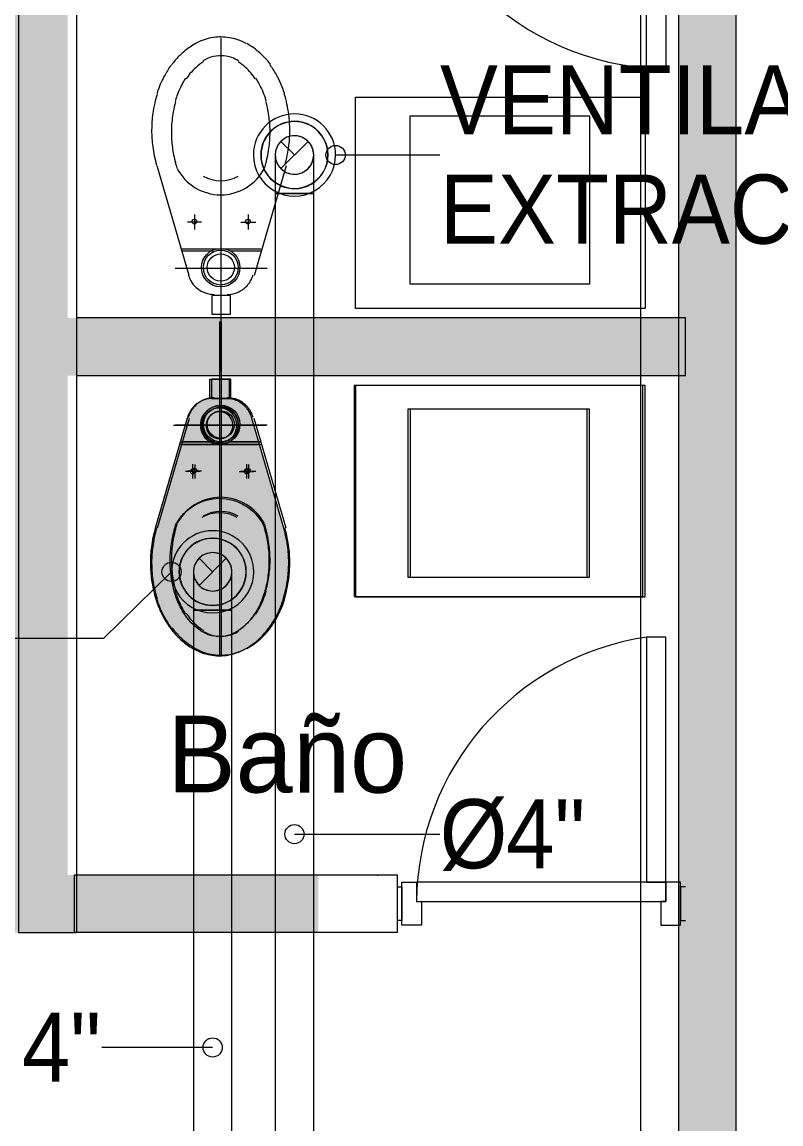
# Model space of a CAD drawing. Header units: metres. Extents: x 29 to 86.9, y -23.2 to 39.7.
# Drawn here: x 80.989 to 82.964, y -18.855 to -15.987 of the extents above; entities that cross this region are included whole.
import ezdxf

# ---------------------------------------------------------------- set-up
doc = ezdxf.new("R2010")
doc.units = ezdxf.units.M
doc.header["$LTSCALE"] = 100
doc.linetypes.add('Hidden 1_5', pattern=[0.0022, 0.0015, -0.0007000000000000001])
doc.layers.get('0').update_dxf_attribs({"color": 254})
for name, color, linetype, lineweight in [('Arqui', 8, 'Continuous', 0), ('M-EQPM', 14, 'Continuous', 18), ('M-EQPM-IDEN', 7, 'Continuous', 9), ('M-HVAC-DUCT', 7, 'Continuous', 18), ('M-HVAC-DUCT-ANNO', 7, 'Continuous', 18), ('M-HVAC-DUCT-IDEN', 7, 'Continuous', 9)]:
    doc.layers.add(name, color=color, linetype=linetype, lineweight=lineweight)
doc.styles.add('SansSerif', font='SANSS__.TTF', dxfattribs={"width": 0.9, "height": 0.1799999999999998})

# ---------------------------------------------------------------- blocks, each defined once
blk = doc.blocks.new('estructura etapa 3')
at = {"layer": 'Arqui'}
blk.add_line((-49.60360165451618, -6655.279212803549), (-49.60360168208456, -6714.839146025753), dxfattribs=at)
blk = doc.blocks.new('INODORO')
at = {"layer": 'Arqui'}
h = blk.add_hatch(color=256, dxfattribs=at)
edge = h.paths.add_edge_path()
edge.add_line((0.167138879916763, 0.3874542567732533), (0.0841340761049431, 0.1014604439486232))
edge.add_arc((0.0166338178486854, 0.1199999999093961), 0.0700000000000085, 269.9999996867988, 344.64191253289164, ccw=False)
edge.add_line((0.0166338174658449, 0.0499999999087777), (-0.0166338174676777, 0.0500000000906038))
edge.add_arc((-0.016633817085733, 0.1200000000917498), 0.0699999999999481, 195.3580868407373, 269.99999968683017, ccw=False)
edge.add_line((-0.08413407554513701, 0.1014604448682803), (-0.1671388762304913, 0.3874542586008414))
edge.add_arc((0.1445241762276623, 0.4779091156929099), 0.3245241738887575, 179.9999996868257, 196.1844647994607, ccw=False)
edge.add_arc((0.1445241762258433, 0.4779091156929099), 0.3245241738885062, 162.8823672647612, 179.9999996868052, ccw=False)
edge.add_arc((0.0735606987828419, 0.4997642400489898), 0.2502714864526803, 143.3683697551233, 162.8823672647904, ccw=False)
edge.add_arc((0.0285611388035818, 0.5332224222456718), 0.1941964442831833, 119.1220158624026, 143.3683697551146, ccw=False)
edge.add_arc((2.9203875e-09, 0.5844902877188362), 0.1355097122808655, 89.99999968678691, 119.12201586236091, ccw=False)
edge.add_arc((2.9203875e-09, 0.5844902877179265), 0.1355097122805724, 60.877983511279126, 89.9999996868533, ccw=False)
edge.add_arc((-0.0285611335220324, 0.5332224225594473), 0.1941964442830499, 36.63162961851879, 60.87798351123172, ccw=False)
edge.add_arc((-0.0735606938687283, 0.4997642408529829), 0.2502714864527536, 17.117632108836688, 36.631629618503325, ccw=False)
edge.add_arc((-0.1445241715509269, 0.4779091172708834), 0.3245241738884838, -3.131308972115221e-07, 17.117632108913824, ccw=False)
edge.add_arc((-0.1445241715500174, 0.4779091172695189), 0.3245241738885833, 343.81552050504206, 359.9999996868814, ccw=False)
blk.add_hatch(color=256, dxfattribs=at).paths.add_polyline_path([(0.0249999999987267, 0.0500000000006367), (-0.0250000000005457, 0.0500000000020009), (-0.0250000000014552, 0), (0.0249999999996362, 4.547e-13)])
at = {"layer": 'Arqui', "extrusion": (-1.5566525472e-06, -4.4737095447e-06, 0.9999999999887814)}
for p, q in [((-0.0699999990584388, 0.2212779869937549, 13.50174197978049), (-0.069999998852893, 0.2587220138016164, 13.50174214729419)), ((0.0700000009418886, 0.2212779862279603, 13.50174219771184), (0.0700000011456155, 0.2587220130349124, 13.50174236522554)), ((-0.0512779855508256, 0.2400000002935485, 13.501742092681), (-0.0887220123605062, 0.2400000004986396, 13.50174203439367)), ((0.0512779876389118, 0.2399999997337545, 13.50174225232502), (0.0887220144476828, 0.2399999995291182, 13.50174231061236)), ((0.1029590844498784, 0.169999999450738, 13.50174201961486), (-0.1029590831250857, 0.1700000005789661, 13.50174169907182)), ((-0.0237486835449659, 0.1640000001457338, 13.50174179553264), (-0.1013111289695416, 0.1640000005691036, 13.50174167479486)), ((0.1013111302281118, 0.1639999994617938, 13.50174199020731), (0.0237486848026833, 0.1639999998856183, 13.50174186946954))]:
    blk.add_line(p, q, dxfattribs=at)
at = {"layer": 'Arqui', "extrusion": (-1.5566525472e-06, -4.4737095447e-06, 0.9999999999887814), "flags": 128}
for points, elevation in [([(0.1671388799180908, 0.3874542567674592), (0.0841340761063266, 0.1014604439433082, -0.0167011858539135), (0.0827460431519839, 0.0969962248799978, -0.0228064528630514), (0.0803759648998266, 0.0910701072474405, -0.0218209622997338), (0.0776118789034668, 0.0856244843505995, -0.0347514792471935), (0.0722630478320732, 0.0775101332194199, -0.0365712911506086), (0.065478668989913, 0.0698583952563556, -0.0439883392274098), (0.055953944524454, 0.0620868957062605, -0.0521847935260016), (0.0431115439781712, 0.0552008485319434, -0.0824963867723115), (0.0207382643283103, 0.0501204355199821, -0.0146682033006329), (0.016633817465493, 0.049999999907792), (-0.0166338174681699, 0.0500000000892362, -0.083908947042246), (-0.0396378349518565, 0.0538878592796746, -0.0986986279768356), (-0.0632296782828643, 0.0677618366508902, -0.0824963867874234), (-0.0776167863289649, 0.0856331925254456, -0.0521847935286534), (-0.0834107733392284, 0.0990038548847728, -0.0091466910465832), (-0.0841340755424673, 0.1014604448637169), (-0.1671388762315909, 0.3874542585969077, -0.0384382318810308), (-0.1773120912419022, 0.436227508481503, -0.0322098651645196), (-0.179999997662262, 0.4779091174592618, -0.0043562944650778), (-0.1799507307570857, 0.4835636869435682, -0.0347539822823099), (-0.1760397497963983, 0.5284532426546146, -0.0218184611944585), (-0.1704152023055578, 0.5561978587393114, -0.0137793666262375), (-0.1656243812009251, 0.573427761838207, -0.0090242503766358), (-0.1628101955625901, 0.5820115332269507, -0.0228039516042641), (-0.1543373170048916, 0.6031968815550527, -0.0218209623747577), (-0.1444549128022155, 0.6226666811719203, -0.0315147983743547), (-0.1272792173413599, 0.6490932225697252, -0.0032331399943346), (-0.1257677262995335, 0.6510988845571141, -0.0365712911242686), (-0.1069463219407443, 0.6723266531382831, -0.0439883392046276), (-0.0805225559546658, 0.693886688675776, -0.0220501206487333), (-0.0659486565789375, 0.7028695782688371, -0.0301025395815668), (-0.05125606195865599, 0.7099322979612929, -0.0824963867841922), (-0.0079446084483641, 0.7197669127161005, -0.0146663661885284), (3.6587572e-09, 0.719999999991422, -0.0839082790123927), (0.0445320610557226, 0.7124737941473592, -0.0433837691539921), (0.0659486637128932, 0.7028695775453342, -0.0550790149373282), (0.1007063471003309, 0.6781437026464371, -0.0508149280683712), (0.1272792238852709, 0.6490932211777436, -0.0315497034242814), (0.1444720595537028, 0.6226362692529773, -0.0521855455748661), (0.1651875980231962, 0.5748313444857477, -0.0014683863351956), (0.1656243869217695, 0.5734277600260388, -0.0425164554927479), (0.1773120686760742, 0.5195909348136257, -0.0322100287174995), (0.1800000023387562, 0.4779091154888416, -0.0043571310662072), (0.1799507165077342, 0.4722534601760911, -0.0347522301866887), (0.1760399391368104, 0.4273661615002933, -0.0218196117753596), (0.1704151328853481, 0.3996200761491883, -0.0097069137479181), (0.167138857705388, 0.3874541802362085)], 13.50184572046907), ([(2.10209143665e-05, 0.6700604028757108, 0.0146663662201114), (-0.0049980160714407, 0.6699131491592321, 0.0824963867754862), (-0.0323601810299641, 0.6637000962787579, 0.0447953269140428), (-0.0459570889083387, 0.6566657190582808, 0.0073747332536994), (-0.0496328151280998, 0.6542484947989952, 0.0439883391764525), (-0.0699262428530629, 0.6376904075384654, 0.0365712911168267), (-0.0843810639122695, 0.6213875009867291, 0.0188768098917693), (-0.0908717233557279, 0.6121897254497327, 0.015864262478818), (-0.0979042313401942, 0.6005909817039088, 0.0218209623995093), (-0.1063467931616888, 0.5839578847887129, 0.0228039516112901), (-0.11358519381172, 0.5658591904561657, 0.0179099563173766), (-0.1180962050232618, 0.5512265233249379, 0.0048944974453076), (-0.1195818378695009, 0.5454905562712559, 0.0218184611920648), (-0.124827357386251, 0.5196155991474912, 0.0347539822809637), (-0.1284747844892388, 0.477751068541692, 0.0043562944693063), (-0.1285207313875723, 0.4724775501558188, 0.0322098651650438), (-0.126013958070092, 0.4336047886186073, 0.0336196500379373), (-0.1180962058839448, 0.3937285768771058, 0.0103533777945605), (-0.1156160600690441, 0.3852294822167833, 0.0084883444845169), (-0.1133215334037229, 0.3783427035490652)], 13.50174109866126), ([(0.1133635720422624, 0.3783427023080597, 0.0009349440113181), (0.1136277496650072, 0.3790973919334771, 0.0179081190670982), (0.1181382446900456, 0.3937285755838043, 0.0048942608912736), (0.1196238084346395, 0.3994642646617991, 0.0218196117238312), (0.1248695692754063, 0.4253405920407407, 0.0347522301599872), (0.1285168065081305, 0.4672030177138213, 0.0043571310470062), (0.1285627710560046, 0.4724775487488305, 0.032210028726899), (0.1260559723300845, 0.5113505064617754, 0.0336194864654326), (0.1181382455515812, 0.5512265220270888, 0.0103527910675619), (0.1156582502073494, 0.5597251381185752, 0.0521855455776311), (0.0979609155770011, 0.6005650010045886, 0.0158991415559226), (0.0909137645516698, 0.6121897244565649, 0.0665105114334335), (0.0651759842235907, 0.6421578962907079, 0.0403733848146336), (0.0459991305885239, 0.6566657185562396, 0.0580937513201958), (0.0281543067209428, 0.6653056955411218, 0.0839082790044594), (2.10209143665e-05, 0.6700604028757108)], 13.50174109866127)]:
    blk.add_lwpolyline(points, format="xyb", dxfattribs=dict(at, elevation=elevation))
at = {"layer": 'Arqui', "ltscale": 0.25, "extrusion": (-1.5566525472e-06, -4.4737095447e-06, 0.9999999999887814), "elevation": 13.50174109866126}
for points in [[(2.10175234599e-05, -0.1499395971131048), (2.10215969494e-05, 0.7200604028791215)], [(-0.1199789826137919, 0.1200604028850315), (0.1200210176653818, 0.1200604028813935)]]:
    blk.add_lwpolyline(points, dxfattribs=at)
at = {"layer": 'Arqui', "extrusion": (-1.5566525472e-06, -4.4737095447e-06, 0.9999999999887814), "elevation": 13.50174109866127}
blk.add_lwpolyline([(0.0250210175254287, 0.0500604028859863), (-0.0249789824728811, 0.0500604028855315), (-0.0249789824750483, 6.04028866683e-05), (0.025021017524171, 6.04028866683e-05)], close=True, dxfattribs=at)
at = {"layer": 'Arqui', "extrusion": (-1.556652547174008e-06, -4.473709544709044e-06, 0.9999999999887812)}
blk.add_ellipse((2.1245228e-09, 0.438210434820121, 13.50174305923893), major_axis=(0.1210894758802731, -0.0421337682255033), ratio=0.9999999999887806, start_param=3.962815268545562, end_param=6.131667520141916, dxfattribs=at)
at = {"layer": 'Arqui', "extrusion": (-1.556652547168421e-06, -4.473709544710988e-06, 0.9999999999887813)}
blk.add_ellipse((2.1245228e-09, 0.438210434820121, 13.50174305923893), major_axis=(0.08626053019274069, -0.0300148395202315), ratio=0.9999999999887816, start_param=4.528682651413999, end_param=5.565800137270519, dxfattribs=at)
at = {"layer": 'Arqui', "extrusion": (-1.556652547069511e-06, -4.473709544810609e-06, 0.9999999999887813)}
for centre in [(-0.0699999989565754, 0.2400000003976856, 13.50174206353734), (0.07000000104375201, 0.2399999996282531, 13.50174228146869)]:
    blk.add_ellipse(centre, major_axis=(0.0056667529156613, -0.0019717787378508), ratio=0.9999999999887814, dxfattribs=at)
at = {"layer": 'Arqui', "extrusion": (-1.556652547155208e-06, -4.473709544715585e-06, 0.9999999999887815)}
blk.add_ellipse((3.881837e-10, 0.120000000015807, 13.50174163565786), major_axis=(0.0472229409644698, -0.0164314894835613), ratio=0.9999999999887814, dxfattribs=at)
at = {"layer": 'Arqui', "extrusion": (-1.556652547174209e-06, -4.473709544708974e-06, 0.9999999999887813)}
blk.add_ellipse((3.881837e-10, 0.120000000015807, 13.50174163565786), major_axis=(0.0425006468680414, -0.014788340535414), ratio=0.9999999999887812, dxfattribs=at)
at = {"layer": 'Arqui', "extrusion": (-1.556652547156365e-06, -4.473709544715183e-06, 0.9999999999887816)}
blk.add_ellipse((3.881837e-10, 0.120000000015807, 13.50174163565786), major_axis=(0.0330560586750786, -0.011502042638485), ratio=0.9999999999887814, dxfattribs=at)
blk = doc.blocks.new('A$C9582355f')
at = {"layer": 'Arqui', "ltscale": 0.03}
h = blk.add_hatch(color=256, dxfattribs=at)
h.dxf.hatch_style = 1
h.paths.add_polyline_path([(43.80380305116591, 11.48998540310185), (42.87149229754175, 11.48996291664571), (42.8714922929006, 11.33995871519346), (43.80380304652476, 11.33998120153319)])
h.paths.add_polyline_path([(44.86659719399972, 14.1896744158521), (44.86654320499724, 10.75195497312416), (45.01659230689859, 10.75195707576313), (45.01664629586571, 14.1896744158521)])
h.paths.add_polyline_path([(44.80380305014728, 11.48998540310185), (44.86655050898867, 11.48997754654101), (44.86655051362982, 11.33997334508877), (44.80380305478843, 11.33998120153319)])
h.paths.add_polyline_path([(41.37149230080217, 11.48998540310185), (36.81987998448164, 11.48996291700223), (36.81987997984049, 11.33995871554998), (41.37149229616102, 11.33998120153319)])
h.paths.add_polyline_path([(39.67059665179227, 11.3042917126013), (39.67060851684732, 11.33997489803096), (39.52056537870067, 11.33997444740635), (39.52055351364652, 11.30429126197669)])
h.paths.add_polyline_path([(39.67066212784687, 8.976900333718731), (39.52063688866394, 8.976900333718731), (39.5205681812821, 10.30192118321884), (39.67059342046502, 10.30192118321884)])
h.paths.add_polyline_path([(39.52053761075558, 9.989258311047706), (39.52053761075558, 10.13928355023018), (38.88686115279961, 10.1398338420031), (38.88686115279961, 9.98980860282063)])
h.paths.add_polyline_path([(37.43290133873961, 9.989481469944621), (37.43290133873961, 10.13950670912709), (38.08686115187447, 10.1398338420031), (38.08686115187447, 9.98980860282063)])
h.paths.add_polyline_path([(36.06903489602405, 9.989744969849198), (36.06903489602405, 10.13977020903167), (36.6329013387242, 10.14009734188676), (36.6329013387242, 9.99007210270429)])
h.paths.add_polyline_path([(36.37229548613288, 8.977100197203072), (36.22227024694996, 8.977100197203072), (36.22219347815212, 9.989833826359245), (36.37221871733504, 9.989833826359245)])
h.paths.add_polyline_path([(38.02147773839749, 8.977000263843365), (37.87145249921457, 8.977000263843365), (37.87137573229711, 9.989657286108013), (38.02140097148003, 9.989657286108013)])
h.paths.add_polyline_path([(32.42799738110978, 8.976887669144162), (39.6706599906621, 8.976900330483659), (39.67065999530325, 8.826896129031411), (32.42799738575093, 8.826883467575499)])
h.paths.add_polyline_path([(32.57757080497072, 9.989468024627058), (32.57757080497072, 10.13949326380953), (34.76906856688629, 10.14009734166484), (34.76906856688629, 9.990072102482372)])
h.paths.add_polyline_path([(32.42817868919383, 8.976887800616169), (32.42641650886264, 11.4900731403286), (32.57651874743942, 11.48930372615268), (32.57651874743942, 11.33927848697022), (32.57734670120976, 11.33944389048156), (32.57822779137541, 8.976887800616169)])
h.paths.add_polyline_path([(33.32941557658228, 8.977100197203072), (33.17939033739935, 8.977100197203072), (33.17937862996939, 8.97688911381374), (33.32940386915232, 8.97688911381374)])
h.paths.add_polyline_path([(32.42982844611538, 14.19089758060818), (32.42474832372227, 12.39006685145796), (32.57479742590385, 12.39006685145796), (32.57987754829696, 14.19089758060818)])
h.paths.add_polyline_path([(36.97063820119547, 11.48996871394229), (36.81987998216107, 11.48996890915987), (36.81992563393783, 12.49242382584271), (34.91732373721482, 12.49172079096479), (34.91911766845408, 11.49007314039227), (34.76906856627249, 11.49007314039227), (34.76689668490087, 12.64085397103099), (35.71911512008523, 12.640856893614), (35.71911294963411, 14.18970398727106), (35.86911294963397, 14.18970398727106), (35.86911512008533, 12.64085681254619), (36.81990186842461, 12.64085783421615), (36.81987646858215, 14.18971298751785), (36.97063468761644, 14.18971279230027)])
h.paths.add_polyline_path([(37.76991709848357, 11.4903114195813), (37.91996620034956, 11.4903114195813), (37.92002927289582, 11.48997268521452)])
h.paths.add_polyline_path([(32.43022670876326, 14.18971487710041), (50.01869245475882, 14.18966751506832), (50.01869245475882, 14.33971661693431), (32.43022670876326, 14.3397639789664)])
h.paths.add_polyline_path([(53.71421505808894, 14.18969097213449), (51.81701939573577, 14.18967633434931), (51.81701939573577, 14.33972543621439), (53.71421505808894, 14.33974007400047)])
h.paths.add_polyline_path([(53.86422646133065, 57.19019116300933), (53.71422163321472, 57.19019116349318), (53.71421256241547, 6.406969532573385), (52.12468638247606, 6.407037182854765), (52.12464697623705, 8.42060811936426), (52.71507337427033, 8.420706059916483), (52.71507337427033, 8.570755161782472), (51.97459520400582, 8.570657222478076), (51.97466229871884, 4.806930793432912), (52.77750080075498, 4.807039635889851), (52.77750080075498, 4.957088737755839), (52.12470861687837, 4.956990973160828), (52.12468638247606, 6.256988080988776), (53.71421287779094, 6.256920543845808), (53.71421340287588, 3.465314067034342), (53.8642182316903, 3.465314065851999)])
h.paths.add_polyline_path([(33.22980699631989, 5.425318361698373), (33.25639143427907, 5.275313822360658), (32.57804393683705, 5.27531382271809), (32.57804397437781, 3.055364282680785), (32.42799737979135, 3.055364283077324), (32.42799734225059, 5.42531836141643)])
h.paths.add_polyline_path([(35.76659072634175, 5.42531836170383), (35.79484464327834, 5.275313824842669), (34.23181921212597, 5.275313823074612), (34.26007312907348, 5.425318360608799)])
h.paths.add_polyline_path([(37.98395591379449, 5.425280631890928), (38.01220983073108, 5.275276095029767), (36.76889256596257, 5.2752760932608), (36.79714648291008, 5.425280630795896)])
h.paths.add_polyline_path([(37.32143806555132, 3.055364283078234), (37.47148465999226, 3.055364282678056), (37.47147769135836, 3.080743209449793), (37.47147769721778, 5.275276094270339), (37.32147769975563, 5.275276097931055), (37.32143806555132, 3.080743210050969)])
h.paths.add_polyline_path([(39.02356325081496, 5.425280632529393), (38.99697881285579, 5.275276093190769), (39.62061559556025, 5.27527609354911), (39.62061560667917, 3.055364277730405), (39.77066220126562, 3.055364288025885), (39.77066219014671, 5.42528064214639)])
h.paths.add_polyline_path([(32.42843155367098, 2.905315180697471), (39.77066219570611, 2.905315180696562), (39.77066219570611, 3.055364282878145), (32.42843155367098, 3.055364282879054)])
h.paths.add_polyline_path([(13.80893491379038, 57.19087687172214), (13.8089349115271, 57.34087687172178), (8.983525875225496, 57.340195658433), (8.983525876093381, 57.19019083101557)])
h.paths.add_polyline_path([(43.27878277967579, 54.03552907902667), (43.12878278023504, 54.0355290812895), (43.12878612631675, 57.19019108519387), (43.27879095373419, 57.19019108432622)])
h.paths.add_polyline_path([(42.41669895724999, 54.18553408846674), (42.26669895780924, 54.18553409073047), (42.2667011699059, 55.79019357021934), (42.41670599732333, 55.79019356935169)])
h.paths.add_polyline_path([(34.7690627297261, 54.03553618120259), (34.76906273198938, 54.18553618064379), (43.12878285959027, 54.18553364114086), (43.12878285872239, 54.03552881372343)])
h.paths.add_polyline_path([(42.26670119680216, 56.8402264916167), (42.2667011707357, 56.99022427166983)])
h.paths.add_polyline_path([(34.91906636950148, 55.18217808408826), (34.76906637006073, 55.18217808635109), (34.7690685895177, 55.79019363270709), (34.91907341693513, 55.79019363183943)], flags=0)
h.paths.add_polyline_path([(34.91906636950148, 55.18217808408826), (34.76906637006073, 55.18217808635109), (34.7690685895177, 55.79019363270709), (34.91907341693513, 55.79019363183943)], flags=17)
h.paths.add_polyline_path([(34.91906636950148, 55.18217808408826), (34.76906637006073, 55.18217808635109), (34.7690685895177, 55.79019363270709), (34.91907341693513, 55.79019363183943)], flags=17)
at = {"layer": 'Arqui'}
for points in [[(53.86422646133065, 57.19019116300933), (53.71422163321472, 57.19019116349318), (53.71421340287588, 3.465314067034342), (53.8642182316903, 3.465314065851999)], [(51.99781832566424, 4.806411956134525), (51.99775123095122, 8.419350674099405), (52.14780033281721, 8.419350674099405), (52.14786731439182, 4.806411640759052)], [(53.63080562379747, 7.744884536729842), (53.68150984969526, 7.744884536475183), (53.68150984554387, 7.057381526079553), (53.63080562104307, 7.057381525635719)], [(53.62738833276552, 6.431596711393922), (52.87414353276557, 6.431596711393922), (52.87414353276557, 6.981856711393903), (53.62738833276552, 6.981856711393903)], [(53.48309793276559, 6.932944711394157), (53.48309793276559, 6.495182311393819), (53.01598833276552, 6.495182311393819), (53.01598833276552, 6.932944711394157)], [(52.54887873276556, 6.465835111393972), (52.49996673276559, 6.465835111393972), (52.49996673276559, 6.416923111394226), (52.54887873276556, 6.416923111394226)], [(53.73221256241544, 6.406969532569747), (52.14783903072527, 6.407037278378084), (52.14783903072527, 6.256988176512095), (53.73221287779091, 6.25692054384217)], [(52.54887873276556, 6.196819111394234), (52.49996673276559, 6.196819111394234), (52.49996673276559, 6.24817671139408), (52.54887873276556, 6.24817671139408)], [(53.62738833276552, 6.231057511393828), (52.87414353276557, 6.231057511393828), (52.87414353276557, 5.680797511393848), (53.62738833276552, 5.680797511393848)], [(53.48309793276559, 5.73215511139415), (53.48309793276559, 6.169917511394033), (53.01598833276552, 6.169917511394033), (53.01598833276552, 5.73215511139415)], [(53.63080517018028, 4.938413205453344), (53.68150939607807, 4.938413205708002), (53.68150939537958, 5.575916216077076), (53.63080517087877, 5.575916216520909)], [(52.14267569270959, 4.956990968225909), (52.98221362104999, 4.957088737752201), (52.98221362104999, 4.807039635886213), (52.14267569270959, 4.806941866359921)], [(53.68150939516858, 4.887708980116713), (53.68150939607807, 4.938413205781671), (53.03291784647666, 4.938413206487894), (53.03291784649849, 4.887708981288597)]]:
    blk.add_lwpolyline(points, close=True, dxfattribs=at)
for points in [[(52.58926184950161, 7.121213578057905, 0.04338664882484602), (52.56780958433359, 7.130834910842168, 0.0839178249942964), (52.52319993276552, 7.138375111393998, 0.01467010792103333), (52.51524053191753, 7.138141532137979, 0.08249389102034207), (52.47185972098151, 7.128290777618076, 0.03011363082288173), (52.45791789341359, 7.121129180402022, 0.02203012108582299), (52.44333981854953, 7.112143556882074, 0.04398584180524698), (52.41688532314157, 7.090559938537808, 0.03659197888490735), (52.39803109222152, 7.069294981874009, 0.00320901310750345), (52.39652780635748, 7.067300203777904)], [(52.65231765917355, 7.067300203777904, 0.05080895574639852), (52.62571584082156, 7.096380711097936, 0.05506282278499785), (52.59092757211755, 7.121129180402022)], [(52.56983048143758, 7.075877485466208, 0.0580927144877136), (52.55173401967755, 7.08464009472209, 0.08391829943486348), (52.52319993276552, 7.089463111393798, 0.01467033241734484), (52.51810878050952, 7.089313709690032, 0.0824938787505989), (52.49036070943754, 7.083012768026038, 0.04480373698646972), (52.47656938409347, 7.075877485466208)], [(52.39541013398883, 7.066625036432924, 0.03150483941877461), (52.37821066834573, 7.040165161047298, 0.02183863530840394), (52.36830351244311, 7.020648543782954, 0.02279756141773397), (52.3598188734656, 6.999434828233916, 0.009012111674395704), (52.35700340514444, 6.990848684253251)], [(52.47796936781361, 7.073646927074151, 0.007359712763819947), (52.47433087750159, 7.071254176490129, 0.04398641374581957), (52.45419884503752, 7.054828915489907, 0.03659099080168331), (52.43985065657358, 7.03864616018609, 0.01886524255219386), (52.43341562266158, 7.029526737890137)], [(52.61298424286957, 7.029526737890137, 0.06651473122131771), (52.58744907295755, 7.05925855740179, 0.04036044585273089), (52.56843049771754, 7.073646927074151)], [(52.68940302983327, 6.9908273187948, 0.001458900371077265), (52.68896745547369, 6.992227139980969, 0.05217828472695774), (52.6682237828058, 7.040103820605964, 0.03155246602701211), (52.65100307243534, 7.066607104978175)], [(52.4318698078136, 7.031296789802127, 0.01586901982235969), (52.42482956126963, 7.01968503208991, 0.02181396056370858), (52.41638226322158, 7.003042455074137, 0.02279718912702959), (52.40913925198157, 6.984933227281999, 0.01790709325059949), (52.40462472329358, 6.970291199977964)], [(52.64177514223758, 6.970291199977964, 0.01033359328554933), (52.63929828746956, 6.978778972706095, 0.0522026638363179), (52.62158038013359, 7.019667179210046, 0.01589205030780378), (52.61453005771756, 7.031296789802127)], [(52.35780933824623, 6.990438409111448, 0.01378025061465922), (52.35302327065432, 6.973230205081109, 0.02183863415150587), (52.34740127585502, 6.945501183597571, 0.03474427228566161), (52.34349712023021, 6.900690773620681, 0.004359862404298892), (52.34344781198973, 6.895036825681473, 0.03220064549426319), (52.34613034991975, 6.853428812464699, 0.03844045486413339), (52.35628762460163, 6.804724991938656)], [(52.69010417954274, 6.804697211733583, 0.009708076378823063), (52.69337659487684, 6.816845617706804, 0.02183863415000325), (52.69899858967614, 6.844574639190341, 0.03474427228540084), (52.70290274530095, 6.889385049167686, 0.004359862410005436), (52.70295205354142, 6.89503899710644, 0.032200645494411), (52.70026951561141, 6.936647010323668, 0.04252144897722249), (52.68859900482647, 6.990410776627414)], [(52.40521192264777, 6.968746186448243, 0.004891129301229699), (52.40373052775254, 6.963027826049256, 0.02181558124230753), (52.39849487887744, 6.937210881200826, 0.03476900725728865), (52.39485141800873, 6.895415592187419, 0.004365029964479194), (52.39480546029944, 6.890145711049627, 0.03220050648603026), (52.39730578674056, 6.851363869658144, 0.03361638546148092), (52.40520489489285, 6.811573253642564)], [(52.64118794288339, 6.81154723633972, 0.004891129303873204), (52.64266933777861, 6.817265596738707, 0.02183886061632748), (52.6479095001161, 6.843111138057793, 0.03474436726372063), (52.65154844752243, 6.884877830600544, 0.004365029964406028), (52.65159440523183, 6.890147711738791, 0.0322005064873391), (52.6490940787906, 6.928929553129819, 0.03361638546237742), (52.64119497063831, 6.968720169145399)], [(52.40462472329358, 6.8124478228101, 0.01033359327685111), (52.40710157806149, 6.803960050081969, 0.008513016447099484), (52.4094036213416, 6.797050618682078)], [(52.43887041118154, 6.519519381865848, 0.009132691209699447), (52.43958941758154, 6.517077181249988, 0.05220216801499217), (52.44536039772555, 6.503759324065868, 0.08249358811223477), (52.45968576874162, 6.485965480850155, 0.09868560177205175), (52.4831730910376, 6.472152707593978, 0.08391826470580162), (52.50608073276561, 6.468280711394073)], [(52.54031913276555, 6.468280711394073, 0.01466998919101615), (52.54440639067758, 6.468400668074082, 0.08249469290130372), (52.5666830186936, 6.473459147114227, 0.05217858454537092), (52.57946893342154, 6.480314653033929, 0.04398699156967157), (52.58895260338153, 6.488052189049995, 0.03657168504059409), (52.59570761959759, 6.495670159682049, 0.03476964852824595), (52.60103616624559, 6.503753503538064, 0.02181819908812492), (52.60378758852556, 6.509174224850085, 0.02279767083886653), (52.60614673656556, 6.515072669666097, 0.01670637328040332), (52.60752945434962, 6.519519381865848)], [(52.50608073276561, 6.19926471139388, 0.0839202163412176), (52.4831730910376, 6.195392715193975, 0.0986849397229816), (52.45968584210954, 6.181580088674309, 0.08249845399373082), (52.44536047109358, 6.163786196545971, 0.05221084831112231), (52.4395894909498, 6.150467948065852, 0.009234972920039866), (52.4388704600936, 6.148025918641906)], [(52.60752940543756, 6.148025918641906, 0.01672471954994072), (52.60614673656556, 6.152472899857912, 0.02276592642031022), (52.60378756406948, 6.158371369129782, 0.02182326476299454), (52.60103611733365, 6.163792163810285, 0.03476565361026924), (52.59570754622968, 6.171875312018074, 0.03655545369725199), (52.58895260338164, 6.179493331562298, 0.04397439712318885), (52.57946888450948, 6.187230769754024, 0.05218267097860651), (52.56668306760554, 6.194086324585896, 0.08249711136440165), (52.54440636622161, 6.199144705802155, 0.01467930257510906), (52.54031913276555, 6.19926471139388)], [(52.35628762460152, 5.860374830849196, 0.0384404548637727), (52.34613034991975, 5.811671010323607, 0.03220064549534255), (52.34344781198973, 5.770062997106379, 0.004359862407335077), (52.34349712023021, 5.764409049167625, 0.03474427228449147), (52.34740127585502, 5.719598639190281, 0.02183863414961982), (52.35302327065421, 5.691869617706743, 0.01378025061529217), (52.35780933824623, 5.674661413676859)], [(52.40520489489285, 5.855972169145389, 0.03361638546194651), (52.39730578674056, 5.816181553129809, 0.03220050648700227), (52.39480546029932, 5.777399711738781, 0.004365029952218546), (52.39485141800873, 5.772129830600534, 0.03474436726449372), (52.39849036541506, 5.730363138057783, 0.02183886061637147), (52.40373052775254, 5.704517596738697, 0.004891129301626281), (52.40521192264777, 5.69879923633971)], [(52.40940354797357, 5.870494804105874, 0.008501252304091158), (52.40710155360551, 5.86358551944204, 0.01032567240391847), (52.40462474774966, 5.855097551066137)], [(52.64119497063831, 5.698825253642553, 0.03361638546150937), (52.6490940787906, 5.738615869658133, 0.03220050648588645), (52.65159440523172, 5.777397711049616, 0.004365029949865827), (52.65154844752243, 5.782667592187408, 0.03474436726354308), (52.6479095001161, 5.82443428473016, 0.0218388606177197), (52.6426693377785, 5.850279826049245, 0.004891129306233372), (52.64118794288339, 5.855998186448232)], [(52.68859900482647, 5.674689046160438, 0.04252144897705562), (52.7002695156113, 5.728452812464639, 0.0322006454950177), (52.70295205354142, 5.770060825681412, 0.004359862406967734), (52.70290274530095, 5.775714773620621, 0.03474427228462065), (52.69899858967602, 5.82052518359751, 0.02183863415033827), (52.69337659487684, 5.848254205081503, 0.009708076374411876), (52.69010417954286, 5.860402611054269)], [(52.40462474774955, 5.697254271722159, 0.01790605649989701), (52.40913920306951, 5.682612317786152, 0.02279500782968397), (52.41638226322158, 5.66450286988993, 0.02182019653589164), (52.42482961018158, 5.6478604151539, 0.01586875501554982), (52.4318698078136, 5.636248608529968)], [(52.61453005771756, 5.636248608529968, 0.0158884174475768), (52.62158040458957, 5.647878341401793, 0.05220006897212438), (52.63929831192553, 5.688766303345801, 0.01032567240646948), (52.64177511778161, 5.697254271722159)], [(52.35700340514444, 5.674251138535055, 0.009012111669605813), (52.3598188734656, 5.665664994553936, 0.02279756141909415), (52.36830351244311, 5.644451279004898, 0.0218386353052183), (52.37821066834573, 5.624934661741008, 0.03150483941937628), (52.39541013398895, 5.598474786354927)], [(52.65100307243534, 5.598492717809677, 0.03155246602628971), (52.6682237828058, 5.624996002181888, 0.05217828472499948), (52.68896745547369, 5.672872682806883, 0.001458900340286413), (52.68940302983339, 5.674272503993052)], [(52.43341562266158, 5.638018611530242, 0.01886340119462719), (52.43985070548553, 5.628899262601863, 0.03659792014892291), (52.45419889394958, 5.612716580666074, 0.04398714925068217), (52.47433092641353, 5.596291172929796, 0.007330565036639838), (52.47796931890156, 5.593898397889916)], [(52.5684305466296, 5.593898397889916, 0.04035765989909572), (52.58744902404561, 5.608286914297878, 0.06651386543627875), (52.61298424286957, 5.638018611529787)], [(52.39652787972562, 5.600245267922219, 0.003264801037169036), (52.39803116558954, 5.598250440913944, 0.0365973647229159), (52.4168852986856, 5.576985484250145, 0.04398513669566056), (52.44333984300562, 5.555401988186077, 0.02204724928239939), (52.45791791786957, 5.546416389121987, 0.03011110373265945), (52.4718596476136, 5.539254522890133, 0.082487672703995), (52.51524053191753, 5.52940376837023, 0.01465643480304651), (52.52319993276552, 5.529170311393955, 0.08391465726622838), (52.56780958433359, 5.536710414121899, 0.04338745460118414), (52.58926187395758, 5.546331893642218)], [(52.59092754766158, 5.546416389121987, 0.05506542225074646), (52.62571586527753, 5.571164662777846, 0.05081192122458697), (52.65231758580563, 5.600245267922219)], [(52.47656933518152, 5.591668059601943, 0.04480768684775773), (52.4903607583496, 5.584532752585801, 0.08249834064296496), (52.51810870714161, 5.578231590818177, 0.01464514554195282), (52.52319993276552, 5.5780823113937, 0.08392101397755496), (52.55173406858961, 5.582905450346061, 0.05810092507159312), (52.56983053034963, 5.591668059601943)]]:
    blk.add_lwpolyline(points, format="xyb", dxfattribs=at)
for points in [[(52.52442273276557, 6.267741511393979), (52.52442273276557, 7.135929511393897)], [(52.44127233276555, 6.517192711393818), (52.35812193276553, 6.803327911393808)], [(52.6931691327656, 6.803327911393808), (52.61001873276558, 6.517192711393818)], [(52.47306513276561, 6.656591911394116), (52.43638113276558, 6.656591911394116)], [(52.45594593276559, 6.637027111394218), (52.45594593276559, 6.676156711394015)], [(52.57578033276553, 6.656591911394116), (52.61490993276556, 6.656591911394116)], [(52.59534513276554, 6.637027111394218), (52.59534513276554, 6.676156711394015)], [(52.62713793276561, 6.585669511393917), (52.42170753276554, 6.585669511393917)], [(52.50241233276557, 6.58077831139417), (52.42415313276553, 6.58077831139417)], [(52.62713793276561, 6.58077831139417), (52.54887873276556, 6.58077831139417)], [(52.40458833276563, 6.536757511394171), (52.64425713276552, 6.536757511394171)], [(52.5415419327656, 6.465835111393972), (52.50730353276555, 6.465835111393972)], [(52.52442273276557, 6.397358311393873), (52.52442273276557, 5.526724711393854)], [(52.5415419327656, 6.196819111394234), (52.50730353276555, 6.196819111394234)], [(52.44127233276555, 6.145461511393933), (52.35812193276553, 5.859326311393943)], [(52.6931691327656, 5.859326311393943), (52.61001873276558, 6.145461511393933)], [(52.40458833276563, 6.128342311394135), (52.64425713276552, 6.128342311394135)], [(52.50241233276557, 6.084321511394137), (52.42415313276553, 6.084321511394137)], [(52.62713793276561, 6.084321511394137), (52.54887873276556, 6.084321511394137)], [(52.62713793276561, 6.076984711393834), (52.42170753276554, 6.076984711393834)], [(52.45594593276559, 6.025627111393987), (52.45594593276559, 5.988943111393837)], [(52.59534513276554, 6.025627111393987), (52.59534513276554, 5.988943111393837)], [(52.47306513276561, 6.00850791139419), (52.43638113276558, 6.00850791139419)], [(52.57578033276553, 6.00850791139419), (52.61490993276556, 6.00850791139419)], [(52.93283793276561, 4.956899911393975), (52.93039233276562, 4.956899911393975), (52.93283793276561, 4.956899911393975)], [(53.04559390250728, 4.887708981605101), (53.04559390346589, 4.825916217490885), (52.9948896775681, 4.825916217933809), (52.99488967798465, 4.938413207014491), (53.03291784647666, 4.938413206915357), (53.03291784649849, 4.887708981716059), (53.04559390250728, 4.887708981605101)], [(53.66883334009111, 4.887708980227671), (53.66883333965183, 4.825916216462701), (53.71953756415263, 4.825916216135283), (53.71953756410443, 4.938413206263704), (53.68150939607807, 4.938413205781671), (53.68150939516858, 4.887708980116713), (53.66883334009111, 4.887708980227671)], [(52.98221362104999, 4.925737151000249), (52.9948896779901, 4.925737151005706), (52.99488967779547, 4.838592274291841), (52.98221362108819, 4.838592274286384)], [(53.73221362104999, 4.925737148514145), (53.7195375650403, 4.925737149672841), (53.71953756461284, 4.838592272842561), (53.73221362015596, 4.83859227180028)]]:
    blk.add_lwpolyline(points, dxfattribs=at)
at = {"layer": 'Arqui', "elevation": 7.165158066868571e-08}
for points in [[(53.62181053559294, 6.231453534280263), (52.87014383426055, 6.231453421948572), (52.87014384522905, 5.6816656756464), (53.62181054609579, 5.681665789375074)], [(53.47715128000533, 5.731860970673551), (53.47715127539328, 6.169683113405881), (53.01010102384231, 6.169683108081699), (53.01010102635888, 5.73186096732843)]]:
    blk.add_lwpolyline(points, close=True, dxfattribs=at)
at = {"layer": 'Arqui'}
for centre, radius in [((52.45472312529415, 6.657814707778925), 0.006114015644793075), ((52.59412232529615, 6.657814707781654), 0.006114015643900483), ((52.52319994324324, 6.537980316461926), 0.05013487193794409), ((52.52319994124895, 6.537980315497407), 0.04524366568325151), ((52.5231999372599, 6.537980313567459), 0.03546125317382074), ((52.52319993783345, 6.12956512187202), 0.0501348719379387), ((52.52319993686905, 6.129565119877952), 0.04524366568291906), ((52.52319993493967, 6.129565115888909), 0.03546125317361832), ((52.45472312915132, 6.009730703922742), 0.006114015645653919), ((52.59412232914968, 6.009730703917739), 0.006114015648713271)]:
    blk.add_circle(centre, radius, dxfattribs=at)
for centre, radius, start, end in [((53.69295426697255, 7.764333685234305), 0.7096786668294401, 181.5704214518842, 264.9760047217389), ((52.43516684324499, 6.868133699474129), 0.2139810881187063, 340.8122875209554, 344.9158524030246), ((52.52319994407929, 6.855908294120127), 0.1283941940560456, 207.8670022308831, 332.1333659818656), ((52.52319992870008, 6.85590836619258), 0.09171020460054317, 240.2876826569518, 299.7072090832411), ((52.4383715606462, 6.867008237070422), 0.2105845039011538, 340.5972217789054, 340.8149168610242), ((52.52319991333474, 5.811637085682833), 0.1283942370411413, 27.86663401807619, 152.1329977690847), ((52.52319992870019, 5.811637056595828), 0.09171020460043891, 60.29279091675884, 119.7123173431063), ((52.42188762954305, 5.79478564111605), 0.2280430332633631, 19.18885726429539, 19.38991298588971), ((52.43515604014618, 5.79940901134978), 0.2139921884056019, 15.08408502186212, 19.1874123754765), ((53.73434164434485, 4.882153718466725), 0.7014457962913517, 98.488122465548, 179.5462279945367)]:
    blk.add_arc(centre, radius, start, end, dxfattribs=at)
blk.add_blockref('estructura etapa 3', (103.2186989256675, 6714.914148188363), dxfattribs=at)
at = {"layer": 'Arqui', "extrusion": (0, 0, -1), "zscale": -1, "rotation": 180.0000158577508}
blk.add_blockref('INODORO', (-52.52014383791271, 6.247469566951622, 13.50174109881273), dxfattribs=at)
at = {"layer": 'Arqui'}
blk.add_text('Baño', height=0.2, rotation=359.9331414428377, dxfattribs=at).set_placement((52.38369197527737, 5.171907776971693))
blk = doc.blocks.new('VENT_ EXT_ 100 CFM - HCM-150-V1-NIVEL 02')
at = {"layer": 'M-EQPM', "color": 1, "true_color": 0xff0000}
for radius, start, end in [(0.1069999999999984, 359.9999413983194, 179.9999413983178), (0.08699999999999196, 359.999941398318, 179.999941398316), (0.08700000000000188, 359.9999413983192, 179.9999413983172), (0.08700000000000188, 359.9999413983192, 179.9999413983172), (0.1070000000000038, 179.9999413983149, 359.9999413983165), (0.08699999999999863, 179.9999413983172, 359.9999413983192), (0.08699999999999196, 179.999941398316, 359.999941398318), (0.08699999999999196, 179.999941398316, 359.999941398318)]:
    blk.add_arc((81.48482648541211, -17.41784546051184), radius, start, end, dxfattribs=at)
blk = doc.blocks.new('M_Round Elbow - 1 D PVC-2197868-NIVEL 02')
at = {"layer": 'M-HVAC-DUCT', "color": 11, "true_color": 0xff8040}
for p, q in [((81.43482641080988, -17.51784542321069), (81.4848264108099, -17.51784546051181)), ((81.43482641080988, -17.51784542321069), (81.4848264108099, -17.51784546051181)), ((81.4848264108099, -17.51784546051181), (81.53482641080988, -17.51784549781293)), ((81.4848264108099, -17.51784546051181), (81.53482641080988, -17.51784549781293))]:
    blk.add_line(p, q, dxfattribs=at)
at = {"layer": 'M-HVAC-DUCT', "color": 11, "true_color": 0xff8040, "flags": 128}
for points in [[(81.43482648541223, -17.41784542321073), (81.43482648535254, -17.41792541254463), (81.43482648517362, -17.41816525258048), (81.43482648487571, -17.41856455962535), (81.43482648445934, -17.41912269487317), (81.43482648392514, -17.41983876542661), (81.43482648327395, -17.42071162572553), (81.43482648250686, -17.42173987937965), (81.43482648162505, -17.42292188140248), (81.43482648062998, -17.42425574084293), (81.43482647952318, -17.42573932381044), (81.43482647830649, -17.42737025688873), (81.4348264769818, -17.42914593093279), (81.43482647555122, -17.43106350524296), (81.4348264740171, -17.43311991210938), (81.43482647238186, -17.43531186171976), (81.4348264706481, -17.43763584742229), (81.43482646881866, -17.44008815133563), (81.43482646689637, -17.44266485029663), (81.43482646488435, -17.44536182213664), (81.43482646278585, -17.44817475227601), (81.4348264606042, -17.45109914062659), (81.43482645834287, -17.45413030879087), (81.43482645600551, -17.45726340754637), (81.43482645359585, -17.46049342460347), (81.43482645111774, -17.4638151926239), (81.43482644857514, -17.46722339748744), (81.43482644597213, -17.47071258679334), (81.43482644331287, -17.47427717858304), (81.4348264406016, -17.47791147027009), (81.43482643784267, -17.48160964776304), (81.43482643504052, -17.48536579476683), (81.43482643219957, -17.48917390224752), (81.43482642932442, -17.49302787804548), (81.43482642641965, -17.49692155662157), (81.4348264234899, -17.50084870892069), (81.43482642053988, -17.50480305233689), (81.43482641757427, -17.50877826076428), (81.43482641459786, -17.51276797471736), (81.43482641161539, -17.51676581150488), (81.43482641080998, -17.51784542321071)], [(81.53482641080996, -17.51784549781293), (81.53482641379324, -17.51384656439427), (81.53482641677176, -17.50985402841603), (81.53482641974077, -17.50587427708405), (81.53482642269545, -17.50191367715151), (81.53482642563112, -17.49797856473344), (81.53482642854311, -17.49407523517024), (81.53482643142671, -17.49020993295653), (81.53482643427733, -17.48638884175133), (81.53482643709042, -17.48261807448544), (81.53482643986142, -17.47890366358208), (81.534826442586, -17.47525155130635), (81.53482644525971, -17.4716675802588), (81.53482644787832, -17.46815748402857), (81.53482645043762, -17.46472687802087), (81.53482645293354, -17.46138125047345), (81.53482645536207, -17.45812595367672), (81.53482645771932, -17.4549661954111), (81.53482646000153, -17.45190703061581), (81.53482646220503, -17.4489533533019), (81.53482646432631, -17.44610988872302), (81.53482646636199, -17.44338118581587), (81.5348264683088, -17.44077160992306), (81.53482647016362, -17.43828533580932), (81.53482647192348, -17.43592634098287), (81.53482647358557, -17.43369839933217), (81.53482647514726, -17.43160507508863), (81.53482647660599, -17.42964971712447), (81.53482647795948, -17.42783545359531), (81.5348264792055, -17.42616518693578), (81.53482648034215, -17.42464158921624), (81.53482648136755, -17.42326709786801), (81.53482648228008, -17.42204391178404), (81.53482648307828, -17.42097398780114), (81.53482648376084, -17.42005903756943), (81.5348264843267, -17.41930052481412), (81.53482648477495, -17.41869966299379), (81.5348264851049, -17.41825741335921), (81.53482648531596, -17.4179744834154), (81.53482648540783, -17.41785132578998), (81.53482648541218, -17.41784549781297)]]:
    blk.add_lwpolyline(points, dxfattribs=at)
at = {"layer": 'M-HVAC-DUCT', "color": 11, "true_color": 0xff8040}
for centre, radius, start, end in [((81.48482648541211, -17.41784546051183), 0.05000000000000042, 89.99995725606865, 179.9999572560686), ((81.48482648541211, -17.41784546051184), 0.05000000000000115, 359.9999572560662, 89.99995725606661), ((81.48482648541211, -17.41784546051184), 0.05000000000000115, 179.9999572560666, 269.9999572560663), ((81.48482648541211, -17.41784546051184), 0.05000000000000115, 269.9999572560663, 359.9999572560662)]:
    blk.add_arc(centre, radius, start, end, dxfattribs=at)
blk = doc.blocks.new('M_Round Transition - Angle - 30 PVC-2197871-NIVEL 02')
at = {"layer": 'M-HVAC-DUCT', "color": 11, "true_color": 0xff8040}
for radius, start, end in [(0.08763000000000794, 89.99994139832637, 269.9999413983168), (0.08762999999999047, 269.999941398312, 89.99994139832174), (0.05000000000000063, 89.99994139831358, 269.9999413983132), (0.05000000000001017, 269.9999413983132, 89.99994139831358)]:
    blk.add_arc((81.4848264854121, -17.41784546051184), radius, start, end, dxfattribs=at)

msp = doc.modelspace()

# ---------------------------------------------------------------- linework, layer by layer
at = {"layer": 'M-EQPM-IDEN'}
for p, q in [((81.80475631296837, -16.33278320813295), (82.07620722350076, -16.33228320813295)), ((81.37782637488664, -17.41789116406943), (81.2004111028027, -17.59150933830841)), ((81.2004111028027, -17.59150933830841), (80.87311627971351, -17.59100933830841))]:
    msp.add_line(p, q, dxfattribs=at)
for centre, radius in [((81.80475631296837, -16.33278320813295), 0.02499999999999096), ((81.37782637488664, -17.41789116406943), 0.0249999999999932)]:
    msp.add_circle(centre, radius, dxfattribs=at)
at = {"layer": 'M-HVAC-DUCT', "color": 11, "true_color": 0xff8040}
for p, q in [((81.64775208105762, -16.4327831425357), (81.64775208105762, -19.84868807059538)), ((81.74775208105753, -16.43278314253569), (81.6477520810575, -16.43278314253569)), ((81.74775208105763, -19.84868807059538), (81.74775208105763, -16.4327831425357)), ((81.43482482313262, -17.51789112201353), (81.43482482313262, -19.84868807059538)), ((81.53482482313254, -17.51789112201351), (81.43482482313253, -17.51789112201351)), ((81.53482482313262, -19.84868807059538), (81.53482482313262, -17.51789112201353))]:
    msp.add_line(p, q, dxfattribs=at)
at = {"layer": 'M-HVAC-DUCT-ANNO', "color": 11, "linetype": 'Hidden 1_5', "true_color": 0xff8040}
for p, q in [((81.73311154258897, -16.29742786907362), (81.66240086447031, -16.36813854719227)), ((81.69775620352965, -16.33278320813294), (81.66240086447033, -16.29742786907362)), ((81.52018182338468, -17.3825358250101), (81.44947114526602, -17.45324650312876)), ((81.48482648432535, -17.41789116406943), (81.44947114526603, -17.3825358250101))]:
    msp.add_line(p, q, dxfattribs=at)
for centre, radius, start, end in [((81.69775620352965, -16.33278320813294), 0.04999999999999716, 0, 180), ((81.69775620352965, -16.33278320813294), 0.05000000000001137, 180, 0), ((81.48482648432535, -17.41789116406943), 0.05000000000001137, 0, 180), ((81.48482648432535, -17.41789116406943), 0.05000000000001137, 180, 0)]:
    msp.add_arc(centre, radius, start, end, dxfattribs=at)
at = {"layer": 'M-HVAC-DUCT-IDEN'}
for p, q in [((81.69775208105753, -18.10066043280061), (82.07575533853013, -18.10066043280061)), ((81.48482482313254, -18.65596926890408), (81.19645110585131, -18.65596926890408))]:
    msp.add_line(p, q, dxfattribs=at)
for centre in [(81.69775208105753, -18.10066043280061), (81.48482482313254, -18.65596926890408)]:
    msp.add_circle(centre, 0.02499999999999147, dxfattribs=at)

# ---------------------------------------------------------------- block references
msp.add_blockref('A$C9582355f', (28.98266172889876, -23.16396569870889))
at = {"layer": 'M-EQPM', "color": 1, "true_color": 0xff0000}
for p in [(0.212929718117536, 1.085062252378894), (-1.086760903490358e-09, -4.570355758914957e-05)]:
    msp.add_blockref('VENT_ EXT_ 100 CFM - HCM-150-V1-NIVEL 02', p, dxfattribs=at)
at = {"layer": 'M-HVAC-DUCT', "color": 11, "true_color": 0xff8040}
for name, p in [('M_Round Transition - Angle - 30 PVC-2197871-NIVEL 02', (0.2129297181174934, 1.085062252378899)), ('M_Round Elbow - 1 D PVC-2197868-NIVEL 02', (0.2129297181174934, 1.085062252378886)), ('M_Round Transition - Angle - 30 PVC-2197871-NIVEL 02', (-1.086760903490358e-09, -4.570355758914957e-05)), ('M_Round Elbow - 1 D PVC-2197868-NIVEL 02', (-1.086760903490358e-09, -4.570355758914957e-05))]:
    msp.add_blockref(name, p, dxfattribs=at)

# ---------------------------------------------------------------- texts
at = {"layer": 'M-EQPM-IDEN', "char_height": 0.1799999999999998, "attachment_point": 1, "style": 'SansSerif'}
for s, insert, width in [('VENTILADOR DE', (82.07620722350076, -16.09929362479961), 2.171771437499998), ('EXTRACCI', (82.07620722350076, -16.38372070813295), 1.363670437499999)]:
    msp.add_mtext(s, dxfattribs=dict(at, insert=insert, width=width))
at = {"layer": 'M-HVAC-DUCT-IDEN', "char_height": 0.1799999999999998, "attachment_point": 1, "style": 'SansSerif'}
for s, insert, width in [('Ø', (82.07575533853016, -18.00967084946727), 0.2092404374999998), ('4"', (82.24839596353016, -18.00967084946727), 0.2453163749999997), ('4"', (80.98839173085132, -18.56497968557074), 0.2453163749999997)]:
    msp.add_mtext(s, dxfattribs=dict(at, insert=insert, width=width))

doc.saveas('drawing.dxf')
